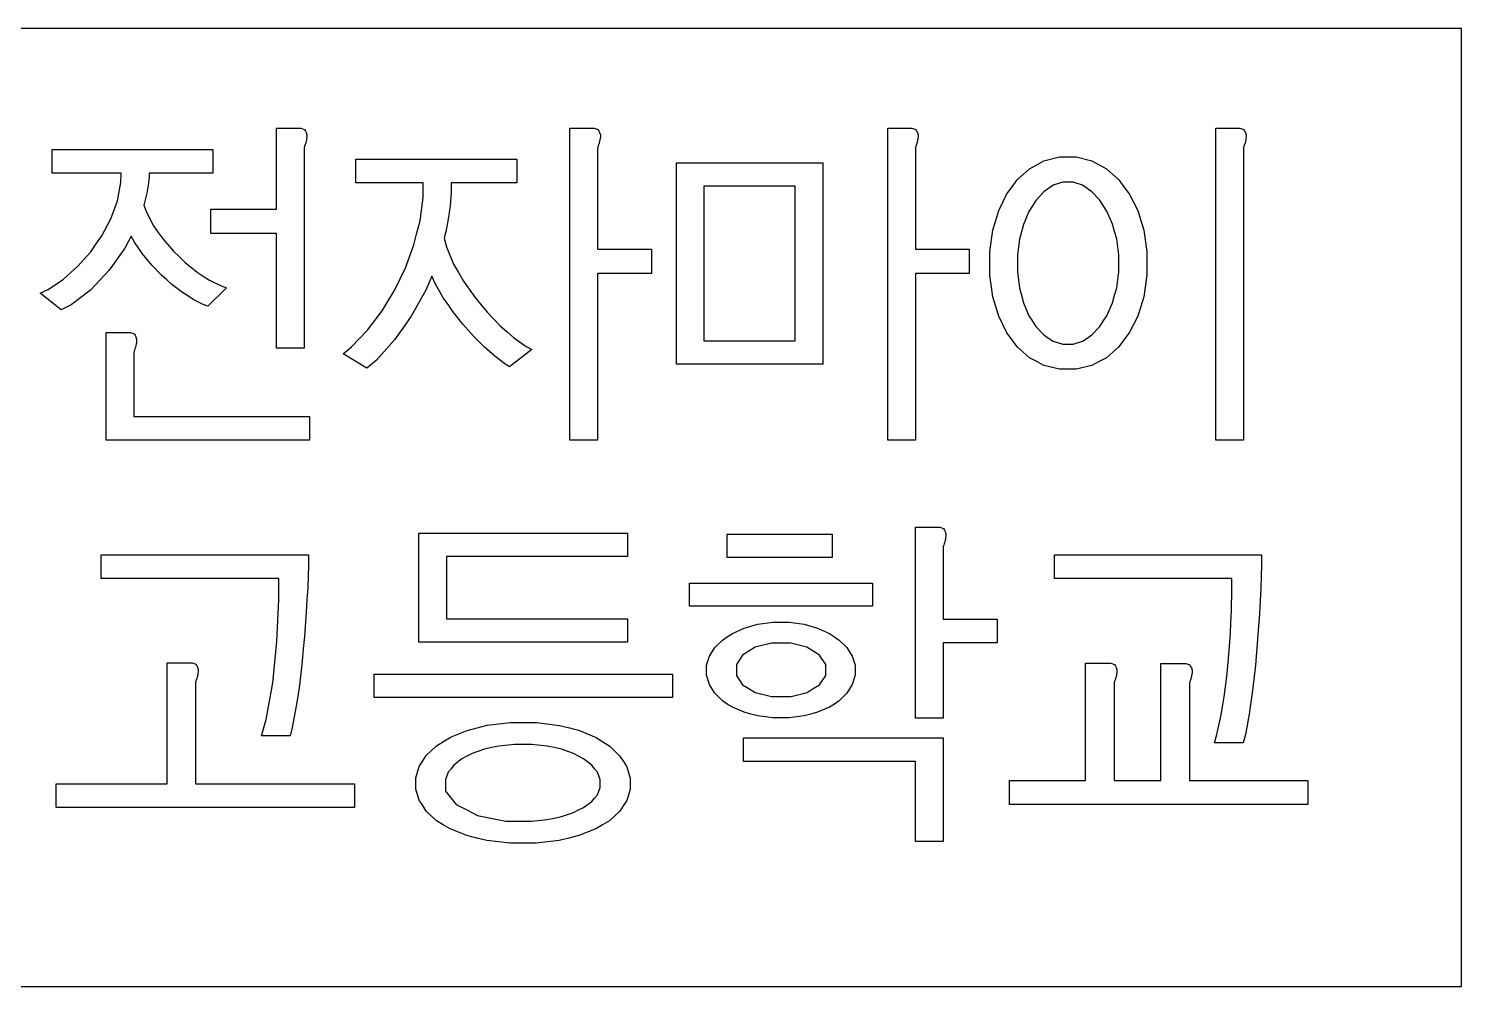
# Model space of a CAD drawing. Header units: inches. Extents: x -0.5 to 7, y 0 to 5.
# Drawn here: x 3.36 to 6.35, y 0 to 2 of the extents above; entities that cross this region are included whole.
import ezdxf

# ---------------------------------------------------------------- set-up
doc = ezdxf.new("R2010")
doc.units = ezdxf.units.IN
doc.header["$MEASUREMENT"] = 0

msp = doc.modelspace()

# ---------------------------------------------------------------- linework, layer by layer
for p, q in [((6.35, 2), (0, 2)), ((6.35, 0), (6.35, 2)), ((0, 0), (6.35, 0))]:
    msp.add_line(p, q)
at = {"color": 5}
for p, q in [((3.8771, 1.6233), (3.8771, 1.792)), ((3.8771, 1.792), (3.9211, 1.792)), ((3.9211, 1.792), (3.9276, 1.792)), ((3.9276, 1.792), (3.9357, 1.7891)), ((3.9357, 1.7891), (3.9373, 1.7862)), ((3.9373, 1.7862), (3.9389, 1.7833)), ((3.9389, 1.7653), (3.938, 1.7614)), ((3.9389, 1.7833), (3.9405, 1.7783)), ((3.9394, 1.7675), (3.9389, 1.7653)), ((3.94, 1.7696), (3.9394, 1.7675)), ((3.9405, 1.774), (3.94, 1.7696)), ((3.9405, 1.7783), (3.9405, 1.7761)), ((3.9405, 1.7761), (3.9405, 1.774)), ((4.4896, 1.1405), (4.4896, 1.792)), ((4.4896, 1.792), (4.5336, 1.792)), ((4.5336, 1.792), (4.5401, 1.792)), ((4.5401, 1.792), (4.5482, 1.7891)), ((4.5482, 1.7891), (4.5498, 1.7862)), ((4.5498, 1.7862), (4.5514, 1.7833)), ((4.5514, 1.7653), (4.5505, 1.7614)), ((4.5514, 1.7833), (4.553, 1.7783)), ((4.552, 1.7675), (4.5514, 1.7653)), ((4.5525, 1.7696), (4.552, 1.7675)), ((4.553, 1.774), (4.5525, 1.7696)), ((4.553, 1.7783), (4.553, 1.7761)), ((4.553, 1.7761), (4.553, 1.774)), ((5.1528, 1.1405), (5.1528, 1.792)), ((5.1528, 1.792), (5.1967, 1.792)), ((5.1967, 1.792), (5.2032, 1.792)), ((5.2032, 1.792), (5.2113, 1.7891)), ((5.2113, 1.7891), (5.213, 1.7862)), ((5.213, 1.7862), (5.2146, 1.7833)), ((5.2146, 1.7653), (5.2137, 1.7614)), ((5.2146, 1.7833), (5.2162, 1.7783)), ((5.2151, 1.7675), (5.2146, 1.7653)), ((5.2157, 1.7696), (5.2151, 1.7675)), ((5.2162, 1.774), (5.2157, 1.7696)), ((5.2162, 1.7783), (5.2162, 1.7761)), ((5.2162, 1.7761), (5.2162, 1.774)), ((5.8376, 1.1405), (5.8376, 1.792)), ((5.8376, 1.792), (5.8815, 1.792)), ((5.8815, 1.792), (5.888, 1.792)), ((5.888, 1.792), (5.8961, 1.7891)), ((5.8961, 1.7891), (5.8977, 1.7862)), ((5.8977, 1.7862), (5.8994, 1.7833)), ((5.8994, 1.7653), (5.8985, 1.7614)), ((5.8994, 1.7833), (5.901, 1.7783)), ((5.8999, 1.7675), (5.8994, 1.7653)), ((5.9004, 1.7696), (5.8999, 1.7675)), ((5.901, 1.774), (5.9004, 1.7696)), ((5.901, 1.7783), (5.901, 1.7761)), ((5.901, 1.7761), (5.901, 1.774)), ((3.4086, 1.6983), (3.4086, 1.7473)), ((3.4086, 1.7473), (3.7445, 1.7473)), ((3.7445, 1.7473), (3.7445, 1.6983)), ((3.9351, 1.7516), (3.9348, 1.7491)), ((3.9348, 1.7491), (3.9348, 1.748)), ((3.9348, 1.748), (3.9348, 1.3329)), ((3.9355, 1.7531), (3.9351, 1.7516)), ((3.9358, 1.7545), (3.9355, 1.7531)), ((3.9369, 1.7577), (3.9358, 1.7545)), ((3.9376, 1.7595), (3.9369, 1.7577)), ((3.938, 1.7614), (3.9376, 1.7595)), ((4.5476, 1.7516), (4.5473, 1.7491)), ((4.5473, 1.7491), (4.5473, 1.748)), ((4.5473, 1.748), (4.5473, 1.5397)), ((4.548, 1.7531), (4.5476, 1.7516)), ((4.5483, 1.7545), (4.548, 1.7531)), ((4.5494, 1.7577), (4.5483, 1.7545)), ((4.5502, 1.7595), (4.5494, 1.7577)), ((4.5505, 1.7614), (4.5502, 1.7595)), ((5.2108, 1.7516), (5.2104, 1.7491)), ((5.2104, 1.7491), (5.2104, 1.748)), ((5.2104, 1.748), (5.2104, 1.5397)), ((5.2112, 1.7531), (5.2108, 1.7516)), ((5.2115, 1.7545), (5.2112, 1.7531)), ((5.2126, 1.7577), (5.2115, 1.7545)), ((5.2133, 1.7595), (5.2126, 1.7577)), ((5.2137, 1.7614), (5.2133, 1.7595)), ((5.8956, 1.7516), (5.8952, 1.7491)), ((5.8952, 1.7491), (5.8952, 1.748)), ((5.8952, 1.748), (5.8952, 1.1405)), ((5.8959, 1.7531), (5.8956, 1.7516)), ((5.8963, 1.7545), (5.8959, 1.7531)), ((5.8974, 1.7577), (5.8963, 1.7545)), ((5.8981, 1.7595), (5.8974, 1.7577)), ((5.8985, 1.7614), (5.8981, 1.7595)), ((4.0428, 1.6781), (4.0428, 1.7271)), ((4.0428, 1.7271), (4.3786, 1.7271)), ((4.3786, 1.7271), (4.3786, 1.6781)), ((4.7117, 1.299), (4.7117, 1.7199)), ((4.7117, 1.7199), (5.0173, 1.7199)), ((5.0173, 1.7199), (5.0173, 1.299)), ((5.4231, 1.6842), (5.4489, 1.7073)), ((5.4489, 1.7073), (5.4639, 1.7156)), ((5.4639, 1.7156), (5.4788, 1.7239)), ((5.4788, 1.7239), (5.5114, 1.7322)), ((5.5114, 1.7322), (5.5291, 1.7322)), ((5.5291, 1.7322), (5.5464, 1.7322)), ((5.5464, 1.7322), (5.5788, 1.7239)), ((5.5788, 1.7239), (5.594, 1.7156)), ((5.594, 1.7156), (5.6091, 1.7073)), ((5.6091, 1.7073), (5.635, 1.6842)), ((3.5528, 1.6983), (3.4086, 1.6983)), ((3.5452, 1.6405), (3.5524, 1.6788)), ((3.5524, 1.6788), (3.5528, 1.6983)), ((3.6112, 1.69), (3.6095, 1.6732)), ((3.6112, 1.6983), (3.6112, 1.69)), ((3.7445, 1.6983), (3.6112, 1.6983)), ((4.1833, 1.6781), (4.0428, 1.6781)), ((4.1833, 1.6709), (4.1833, 1.6781)), ((4.3786, 1.6781), (4.2417, 1.6781)), ((4.2417, 1.6781), (4.2417, 1.6716)), ((5.4123, 1.6695), (5.4231, 1.6842)), ((5.5183, 1.6795), (5.4979, 1.6729)), ((5.5291, 1.6795), (5.5183, 1.6795)), ((5.5395, 1.6795), (5.5291, 1.6795)), ((5.5595, 1.6729), (5.5395, 1.6795)), ((5.635, 1.6842), (5.6458, 1.6695)), ((3.6063, 1.6563), (3.6025, 1.6395)), ((3.6079, 1.6648), (3.6063, 1.6563)), ((3.6095, 1.6732), (3.6079, 1.6648)), ((4.1768, 1.5985), (4.1833, 1.6471)), ((4.1833, 1.6471), (4.1833, 1.6709)), ((4.2417, 1.6576), (4.2397, 1.6298)), ((4.2417, 1.6716), (4.2417, 1.6576)), ((4.9596, 1.6709), (4.7693, 1.6709)), ((4.7693, 1.6709), (4.7693, 1.348)), ((4.9596, 1.348), (4.9596, 1.6709)), ((5.3846, 1.6201), (5.4015, 1.655)), ((5.4015, 1.655), (5.4123, 1.6695)), ((5.4788, 1.6595), (5.4621, 1.6413)), ((5.4884, 1.6662), (5.4788, 1.6595)), ((5.4979, 1.6729), (5.4884, 1.6662)), ((5.5691, 1.6662), (5.5595, 1.6729)), ((5.5786, 1.6595), (5.5691, 1.6662)), ((5.5954, 1.6417), (5.5786, 1.6595)), ((5.6458, 1.6695), (5.657, 1.655)), ((5.657, 1.655), (5.6745, 1.6201)), ((3.5315, 1.6026), (3.5384, 1.6215)), ((3.5384, 1.6215), (3.5452, 1.6405)), ((3.6025, 1.6395), (3.6003, 1.6313)), ((3.6003, 1.6313), (3.6054, 1.6165)), ((3.6054, 1.6165), (3.6203, 1.588)), ((3.7402, 1.5722), (3.7402, 1.6233)), ((3.7402, 1.6233), (3.8771, 1.6233)), ((4.2377, 1.6161), (4.2357, 1.6024)), ((4.2397, 1.6298), (4.2377, 1.6161)), ((5.3785, 1.5995), (5.3846, 1.6201)), ((5.4476, 1.6183), (5.4363, 1.5913)), ((5.4549, 1.6298), (5.4476, 1.6183)), ((5.4621, 1.6413), (5.4549, 1.6298)), ((5.6026, 1.6305), (5.5954, 1.6417)), ((5.6102, 1.619), (5.6026, 1.6305)), ((5.6221, 1.592), (5.6102, 1.619)), ((5.6745, 1.6201), (5.6808, 1.5995)), ((3.5128, 1.5671), (3.5315, 1.6026)), ((3.6203, 1.588), (3.6303, 1.5743)), ((4.1703, 1.5736), (4.1768, 1.5985)), ((4.2357, 1.6024), (4.2305, 1.5754)), ((5.3723, 1.579), (5.3785, 1.5995)), ((5.4363, 1.5913), (5.4322, 1.5758)), ((5.6264, 1.5765), (5.6221, 1.592)), ((5.6808, 1.5995), (5.6871, 1.579)), ((3.5009, 1.5505), (3.5128, 1.5671)), ((3.5737, 1.5664), (3.5603, 1.5415)), ((3.5805, 1.5538), (3.5737, 1.5664)), ((3.6303, 1.5743), (3.6402, 1.5606)), ((3.6402, 1.5606), (3.6623, 1.535)), ((3.8771, 1.5722), (3.7402, 1.5722)), ((3.8771, 1.3329), (3.8771, 1.5722)), ((4.1638, 1.5487), (4.1703, 1.5736)), ((4.2305, 1.5754), (4.2273, 1.5621)), ((4.2273, 1.5621), (4.2316, 1.5441)), ((5.3662, 1.5343), (5.3723, 1.579)), ((5.428, 1.5603), (5.4239, 1.5275)), ((5.4322, 1.5758), (5.428, 1.5603)), ((5.6307, 1.561), (5.6264, 1.5765)), ((5.635, 1.5278), (5.6307, 1.561)), ((5.6871, 1.579), (5.6934, 1.5343)), ((3.4627, 1.5039), (3.4893, 1.534)), ((3.4893, 1.534), (3.5009, 1.5505)), ((3.5603, 1.5415), (3.5275, 1.4958)), ((3.5971, 1.5295), (3.5805, 1.5538)), ((3.6068, 1.5177), (3.5971, 1.5295)), ((3.6623, 1.535), (3.6746, 1.5232)), ((4.1462, 1.5008), (4.1638, 1.5487)), ((4.2316, 1.5441), (4.2464, 1.5082)), ((4.5473, 1.5397), (4.6597, 1.5397)), ((4.6597, 1.5397), (4.6597, 1.4886)), ((5.2104, 1.5397), (5.3229, 1.5397)), ((5.3229, 1.5397), (5.3229, 1.4886)), ((5.3662, 1.5102), (5.3662, 1.5343)), ((5.4239, 1.5275), (5.4239, 1.5102)), ((5.635, 1.5102), (5.635, 1.5278)), ((5.6934, 1.5343), (5.6934, 1.5102)), ((3.4475, 1.4904), (3.4627, 1.5039)), ((3.5275, 1.4958), (3.5081, 1.4749)), ((3.6166, 1.506), (3.6068, 1.5177)), ((3.6371, 1.485), (3.6166, 1.506)), ((3.6746, 1.5232), (3.6865, 1.5116)), ((3.6865, 1.5116), (3.7113, 1.4916)), ((4.135, 1.4778), (4.1462, 1.5008)), ((4.2464, 1.5082), (4.2568, 1.4904)), ((5.3662, 1.4853), (5.3662, 1.5102)), ((5.3662, 1.5102), (5.3662, 1.5102)), ((5.4239, 1.5102), (5.4239, 1.4922)), ((5.4239, 1.5102), (5.4239, 1.5102)), ((5.635, 1.4922), (5.635, 1.5102)), ((5.6934, 1.5102), (5.6934, 1.4853)), ((3.4007, 1.4554), (3.4324, 1.4768)), ((3.4324, 1.4768), (3.4475, 1.4904)), ((3.5081, 1.4749), (3.4886, 1.454)), ((3.6479, 1.4756), (3.6371, 1.485)), ((3.6587, 1.4659), (3.6479, 1.4756)), ((3.6807, 1.4489), (3.6587, 1.4659)), ((3.7113, 1.4916), (3.7243, 1.4832)), ((3.7243, 1.4832), (3.7373, 1.4747)), ((3.7373, 1.4747), (3.7614, 1.4626)), ((4.1238, 1.4543), (4.135, 1.4778)), ((4.2013, 1.4828), (4.1887, 1.4536)), ((4.2082, 1.4677), (4.2013, 1.4828)), ((4.2251, 1.4381), (4.2082, 1.4677)), ((4.2568, 1.4904), (4.2673, 1.4725)), ((4.2673, 1.4725), (4.2907, 1.4392)), ((4.6597, 1.4886), (4.5473, 1.4886)), ((4.5473, 1.4886), (4.5473, 1.1405)), ((5.3229, 1.4886), (5.2104, 1.4886)), ((5.2104, 1.4886), (5.2104, 1.1405)), ((5.3723, 1.4401), (5.3662, 1.4853)), ((5.4239, 1.4922), (5.428, 1.4587)), ((5.6307, 1.4587), (5.635, 1.4922)), ((5.6934, 1.4853), (5.6871, 1.4401)), ((3.3841, 1.4475), (3.4007, 1.4554)), ((3.4274, 1.4129), (3.3841, 1.4475)), ((3.4886, 1.454), (3.4483, 1.423)), ((3.6919, 1.4417), (3.6807, 1.4489)), ((3.703, 1.4345), (3.6919, 1.4417)), ((3.7726, 1.459), (3.7337, 1.4201)), ((3.7614, 1.4626), (3.7726, 1.459)), ((4.0974, 1.4107), (4.1238, 1.4543)), ((4.1887, 1.4536), (4.1584, 1.3996)), ((4.2352, 1.4237), (4.2251, 1.4381)), ((4.2907, 1.4392), (4.3037, 1.4237)), ((5.3785, 1.4197), (5.3723, 1.4401)), ((5.428, 1.4587), (5.4322, 1.4432)), ((5.4322, 1.4432), (5.4363, 1.4277)), ((5.6221, 1.4277), (5.6264, 1.4432)), ((5.6264, 1.4432), (5.6307, 1.4587)), ((5.6871, 1.4401), (5.6808, 1.4197)), ((3.4483, 1.423), (3.4274, 1.4129)), ((3.7239, 1.4237), (3.703, 1.4345)), ((3.7337, 1.4201), (3.7239, 1.4237)), ((4.082, 1.3905), (4.0974, 1.4107)), ((4.2453, 1.4093), (4.2352, 1.4237)), ((4.2662, 1.3826), (4.2453, 1.4093)), ((4.3037, 1.4237), (4.3166, 1.4078)), ((4.3166, 1.4078), (4.3437, 1.3797)), ((5.3846, 1.3994), (5.3785, 1.4197)), ((5.4363, 1.4277), (5.4476, 1.4006)), ((5.6102, 1.4006), (5.6221, 1.4277)), ((5.6808, 1.4197), (5.6745, 1.3994)), ((4.0667, 1.3704), (4.082, 1.3905)), ((4.1584, 1.3996), (4.1408, 1.3747)), ((4.277, 1.3704), (4.2662, 1.3826)), ((4.3437, 1.3797), (4.3577, 1.3675)), ((5.4015, 1.3646), (5.3846, 1.3994)), ((5.4476, 1.4006), (5.4549, 1.3891)), ((5.4549, 1.3891), (5.4621, 1.3779)), ((5.4621, 1.3779), (5.4788, 1.3603)), ((5.5786, 1.3603), (5.5954, 1.3779)), ((5.5954, 1.3779), (5.6026, 1.3891)), ((5.6026, 1.3891), (5.6102, 1.4006)), ((5.6745, 1.3994), (5.657, 1.3646)), ((3.5218, 1.1405), (3.5218, 1.3653)), ((3.5218, 1.3653), (3.5665, 1.3653)), ((3.5665, 1.3653), (3.5726, 1.3653)), ((3.5726, 1.3653), (3.5803, 1.3624)), ((3.5803, 1.3624), (3.582, 1.3596)), ((3.582, 1.3596), (3.5836, 1.3567)), ((3.5836, 1.3567), (3.5852, 1.3516)), ((3.5852, 1.3473), (3.5847, 1.343)), ((3.5852, 1.3516), (3.5852, 1.3495)), ((3.5852, 1.3495), (3.5852, 1.3473)), ((4.0338, 1.3354), (4.0667, 1.3704)), ((4.1231, 1.3498), (4.0856, 1.308)), ((4.1408, 1.3747), (4.1231, 1.3498)), ((4.2882, 1.3577), (4.277, 1.3704)), ((4.3105, 1.3354), (4.2882, 1.3577)), ((4.3577, 1.3675), (4.3718, 1.3552)), ((4.3718, 1.3552), (4.3981, 1.3365)), ((4.7693, 1.348), (4.9596, 1.348)), ((5.4123, 1.3502), (5.4015, 1.3646)), ((5.4231, 1.3354), (5.4123, 1.3502)), ((5.4788, 1.3603), (5.4884, 1.3538)), ((5.4884, 1.3538), (5.4979, 1.3473)), ((5.4979, 1.3473), (5.5183, 1.3408)), ((5.5395, 1.3408), (5.5595, 1.3473)), ((5.5595, 1.3473), (5.5691, 1.3538)), ((5.5691, 1.3538), (5.5786, 1.3603)), ((5.6458, 1.3502), (5.635, 1.3354)), ((5.657, 1.3646), (5.6458, 1.3502)), ((3.5798, 1.3257), (3.5794, 1.3232)), ((3.5794, 1.3232), (3.5794, 1.3221)), ((3.5794, 1.3221), (3.5794, 1.1902)), ((3.5802, 1.3271), (3.5798, 1.3257)), ((3.5805, 1.3286), (3.5802, 1.3271)), ((3.5816, 1.3318), (3.5805, 1.3286)), ((3.5823, 1.3336), (3.5816, 1.3318)), ((3.5827, 1.335), (3.5823, 1.3336)), ((3.5836, 1.3386), (3.5827, 1.335)), ((3.5841, 1.3408), (3.5836, 1.3386)), ((3.5847, 1.343), (3.5841, 1.3408)), ((3.9348, 1.3329), (3.8771, 1.3329)), ((4.0161, 1.3206), (4.0338, 1.3354)), ((4.0658, 1.2911), (4.0161, 1.3206)), ((4.3217, 1.3257), (4.3105, 1.3354)), ((4.3329, 1.3159), (4.3217, 1.3257)), ((4.3538, 1.3001), (4.3329, 1.3159)), ((4.4103, 1.33), (4.3635, 1.294)), ((4.3981, 1.3365), (4.4103, 1.33)), ((5.4489, 1.3127), (5.4231, 1.3354)), ((5.5183, 1.3408), (5.5291, 1.3408)), ((5.5291, 1.3408), (5.5395, 1.3408)), ((5.635, 1.3354), (5.6091, 1.3127)), ((4.0856, 1.308), (4.0658, 1.2911)), ((4.3635, 1.294), (4.3538, 1.3001)), ((5.0173, 1.299), (4.7117, 1.299)), ((5.4639, 1.3048), (5.4489, 1.3127)), ((5.4788, 1.2968), (5.4639, 1.3048)), ((5.5114, 1.2889), (5.4788, 1.2968)), ((5.5291, 1.2889), (5.5114, 1.2889)), ((5.5464, 1.2889), (5.5291, 1.2889)), ((5.5788, 1.2968), (5.5464, 1.2889)), ((5.594, 1.3048), (5.5788, 1.2968)), ((5.6091, 1.3127), (5.594, 1.3048)), ((3.5794, 1.1902), (3.9456, 1.1902)), ((3.9456, 1.1902), (3.9456, 1.1405)), ((3.9456, 1.1405), (3.5218, 1.1405)), ((4.5473, 1.1405), (4.4896, 1.1405)), ((5.2104, 1.1405), (5.1528, 1.1405)), ((5.8952, 1.1405), (5.8376, 1.1405)), ((5.2108, 0.5601), (5.2108, 0.9586)), ((5.2108, 0.9586), (5.2548, 0.9586)), ((5.2548, 0.9586), (5.2613, 0.9586)), ((5.2613, 0.9586), (5.2694, 0.9558)), ((4.1743, 0.7186), (4.1743, 0.9464)), ((4.1743, 0.9464), (4.6097, 0.9464)), ((4.6097, 0.9464), (4.6097, 0.8974)), ((4.818, 0.9442), (5.0371, 0.9442)), ((4.818, 0.8959), (4.818, 0.9442)), ((5.0371, 0.9442), (5.0371, 0.8959)), ((5.2694, 0.9558), (5.271, 0.9529)), ((5.271, 0.9529), (5.2726, 0.95)), ((5.2717, 0.928), (5.2714, 0.9262)), ((5.2726, 0.932), (5.2717, 0.928)), ((5.2726, 0.95), (5.2743, 0.945)), ((5.2732, 0.9341), (5.2726, 0.932)), ((5.2737, 0.9363), (5.2732, 0.9341)), ((5.2743, 0.9406), (5.2737, 0.9363)), ((5.2743, 0.945), (5.2743, 0.9428)), ((5.2743, 0.9428), (5.2743, 0.9406)), ((3.5112, 0.901), (3.9436, 0.901)), ((3.5112, 0.852), (3.5112, 0.901)), ((3.9436, 0.901), (3.9436, 0.8797)), ((4.6097, 0.8974), (4.232, 0.8974)), ((4.232, 0.8974), (4.232, 0.7677)), ((5.2688, 0.9183), (5.2685, 0.9158)), ((5.2685, 0.9158), (5.2685, 0.9147)), ((5.2685, 0.9147), (5.2685, 0.7669)), ((5.2692, 0.9197), (5.2688, 0.9183)), ((5.2696, 0.9212), (5.2692, 0.9197)), ((5.2707, 0.9244), (5.2696, 0.9212)), ((5.2714, 0.9262), (5.2707, 0.9244)), ((5.5007, 0.901), (5.9331, 0.901)), ((5.5007, 0.852), (5.5007, 0.901)), ((5.9331, 0.901), (5.9331, 0.8797)), ((3.9436, 0.8797), (3.9422, 0.8329)), ((5.0371, 0.8959), (4.818, 0.8959)), ((5.9331, 0.8797), (5.9317, 0.8318)), ((3.8816, 0.852), (3.5112, 0.852)), ((3.8816, 0.8077), (3.8816, 0.852)), ((4.7388, 0.8419), (5.1207, 0.8419)), ((4.7388, 0.7943), (4.7388, 0.8419)), ((5.1207, 0.8419), (5.1207, 0.7943)), ((5.8711, 0.852), (5.5007, 0.852)), ((5.8711, 0.8296), (5.8711, 0.852)), ((3.8775, 0.7203), (3.8816, 0.8077)), ((3.9422, 0.8329), (3.9407, 0.8073)), ((5.87, 0.7841), (5.8711, 0.8296)), ((5.9317, 0.8318), (5.9302, 0.8051)), ((3.9393, 0.7817), (3.9353, 0.7305)), ((3.9407, 0.8073), (3.9393, 0.7817)), ((5.1207, 0.7943), (4.7388, 0.7943)), ((5.869, 0.7608), (5.87, 0.7841)), ((5.9288, 0.7785), (5.9248, 0.7248)), ((5.9302, 0.8051), (5.9288, 0.7785)), ((4.232, 0.7677), (4.6097, 0.7677)), ((4.6097, 0.7677), (4.6097, 0.7186)), ((4.8285, 0.737), (4.8532, 0.748)), ((4.8532, 0.748), (4.8674, 0.7522)), ((4.8674, 0.7522), (4.8816, 0.7563)), ((4.8816, 0.7563), (4.9132, 0.7604)), ((4.9132, 0.7604), (4.9305, 0.7604)), ((4.9305, 0.7604), (4.9474, 0.7604)), ((4.9474, 0.7604), (4.9784, 0.7563)), ((4.9784, 0.7563), (4.9925, 0.7522)), ((4.9925, 0.7522), (5.0065, 0.748)), ((5.0065, 0.748), (5.031, 0.737)), ((5.2685, 0.7669), (5.3809, 0.7669)), ((5.3809, 0.7669), (5.3809, 0.7172)), ((5.8679, 0.7376), (5.869, 0.7608)), ((3.8733, 0.6772), (3.8775, 0.7203)), ((3.9353, 0.7305), (3.9328, 0.705)), ((4.6097, 0.7186), (4.1743, 0.7186)), ((4.7921, 0.7075), (4.8079, 0.7233)), ((4.8079, 0.7233), (4.818, 0.7302)), ((4.818, 0.7302), (4.8285, 0.737)), ((5.031, 0.737), (5.0415, 0.7302)), ((5.0415, 0.7302), (5.0516, 0.7233)), ((5.0516, 0.7233), (5.0674, 0.7075)), ((5.8646, 0.692), (5.8679, 0.7376)), ((5.9248, 0.7248), (5.9223, 0.6977)), ((3.9328, 0.705), (3.9306, 0.679)), ((4.7748, 0.6704), (4.7806, 0.6895)), ((4.7806, 0.6895), (4.7863, 0.6985)), ((4.7863, 0.6985), (4.7921, 0.7075)), ((4.8499, 0.6916), (4.8368, 0.6722)), ((4.8631, 0.6999), (4.8499, 0.6916)), ((4.8762, 0.7082), (4.8631, 0.6999)), ((4.9099, 0.7165), (4.8762, 0.7082)), ((4.9305, 0.7165), (4.9099, 0.7165)), ((4.9507, 0.7165), (4.9305, 0.7165)), ((4.984, 0.7082), (4.9507, 0.7165)), ((4.9971, 0.6999), (4.984, 0.7082)), ((5.0103, 0.6916), (4.9971, 0.6999)), ((5.0234, 0.6722), (5.0103, 0.6916)), ((5.0674, 0.7075), (5.0732, 0.6985)), ((5.0732, 0.6985), (5.0789, 0.6895)), ((5.0789, 0.6895), (5.0847, 0.6704)), ((5.3809, 0.7172), (5.2685, 0.7172)), ((5.2685, 0.7172), (5.2685, 0.5601)), ((5.8625, 0.6696), (5.8646, 0.692)), ((5.9223, 0.6977), (5.9201, 0.6704)), ((3.6488, 0.4231), (3.6488, 0.6754)), ((3.6488, 0.6754), (3.6942, 0.6754)), ((3.6942, 0.6754), (3.7007, 0.6754)), ((3.7007, 0.6754), (3.7088, 0.6725)), ((3.7088, 0.6725), (3.7105, 0.6696)), ((3.7105, 0.6696), (3.7121, 0.6668)), ((3.7121, 0.6668), (3.7137, 0.6617)), ((3.7137, 0.6617), (3.7137, 0.6596)), ((3.7137, 0.6596), (3.7137, 0.6574)), ((3.8692, 0.6341), (3.8733, 0.6772)), ((3.9306, 0.679), (3.9249, 0.6293)), ((4.7748, 0.6603), (4.7748, 0.6704)), ((4.7748, 0.6498), (4.7748, 0.6603)), ((4.7748, 0.6603), (4.7748, 0.6603)), ((4.8368, 0.6722), (4.8368, 0.661)), ((4.8368, 0.661), (4.8368, 0.6495)), ((4.8368, 0.661), (4.8368, 0.661)), ((5.0234, 0.661), (5.0234, 0.6722)), ((5.0234, 0.6495), (5.0234, 0.661)), ((5.0847, 0.6704), (5.0847, 0.6603)), ((5.0847, 0.6603), (5.0847, 0.6498)), ((5.5655, 0.4296), (5.5655, 0.6747)), ((5.5655, 0.6747), (5.6117, 0.6747)), ((5.6117, 0.6747), (5.6181, 0.6747)), ((5.6181, 0.6747), (5.6262, 0.6718)), ((5.6262, 0.6718), (5.6279, 0.6689)), ((5.6279, 0.6689), (5.6295, 0.666)), ((5.6295, 0.666), (5.6311, 0.661)), ((5.6311, 0.661), (5.6311, 0.6588)), ((5.6311, 0.6588), (5.6311, 0.6567)), ((5.7226, 0.4296), (5.7226, 0.674)), ((5.7226, 0.674), (5.7688, 0.674)), ((5.7688, 0.674), (5.7753, 0.674)), ((5.7753, 0.674), (5.7834, 0.6711)), ((5.7834, 0.6711), (5.785, 0.6682)), ((5.785, 0.6682), (5.7866, 0.6653)), ((5.7866, 0.6653), (5.7882, 0.6603)), ((5.7882, 0.6603), (5.7882, 0.6581)), ((5.7882, 0.6581), (5.7882, 0.6559)), ((5.8603, 0.6473), (5.8625, 0.6696)), ((5.9201, 0.6704), (5.9144, 0.6181)), ((3.7083, 0.635), (3.7079, 0.6325)), ((3.7079, 0.6325), (3.7079, 0.6314)), ((3.7079, 0.6314), (3.7079, 0.4231)), ((3.7086, 0.6365), (3.7083, 0.635)), ((3.709, 0.6379), (3.7086, 0.6365)), ((3.7101, 0.6412), (3.709, 0.6379)), ((3.7108, 0.643), (3.7101, 0.6412)), ((3.7112, 0.6448), (3.7108, 0.643)), ((3.7121, 0.6487), (3.7112, 0.6448)), ((3.7126, 0.6509), (3.7121, 0.6487)), ((3.7132, 0.6531), (3.7126, 0.6509)), ((3.7137, 0.6574), (3.7132, 0.6531)), ((3.8553, 0.5572), (3.8692, 0.6341)), ((3.9249, 0.6293), (3.9213, 0.6055)), ((4.0806, 0.6523), (4.7033, 0.6523)), ((4.0806, 0.6033), (4.0806, 0.6523)), ((4.7033, 0.6523), (4.7033, 0.6033)), ((4.7806, 0.6304), (4.7748, 0.6498)), ((4.7863, 0.6213), (4.7806, 0.6304)), ((4.8368, 0.6495), (4.8499, 0.6298)), ((4.8499, 0.6298), (4.8631, 0.6217)), ((4.9975, 0.6217), (5.0105, 0.6298)), ((5.0105, 0.6298), (5.0234, 0.6495)), ((5.0789, 0.6304), (5.0732, 0.6213)), ((5.0847, 0.6498), (5.0789, 0.6304)), ((5.6257, 0.6343), (5.6253, 0.6318)), ((5.6253, 0.6318), (5.6253, 0.6307)), ((5.6253, 0.6307), (5.6253, 0.4296)), ((5.6261, 0.6358), (5.6257, 0.6343)), ((5.6264, 0.6372), (5.6261, 0.6358)), ((5.6275, 0.6404), (5.6264, 0.6372)), ((5.6282, 0.6423), (5.6275, 0.6404)), ((5.6286, 0.6441), (5.6282, 0.6423)), ((5.6295, 0.648), (5.6286, 0.6441)), ((5.63, 0.6502), (5.6295, 0.648)), ((5.6306, 0.6523), (5.63, 0.6502)), ((5.6311, 0.6567), (5.6306, 0.6523)), ((5.7828, 0.6336), (5.7825, 0.6311)), ((5.7825, 0.6311), (5.7825, 0.63)), ((5.7825, 0.63), (5.7825, 0.4296)), ((5.7832, 0.635), (5.7828, 0.6336)), ((5.7835, 0.6365), (5.7832, 0.635)), ((5.7846, 0.6397), (5.7835, 0.6365)), ((5.7853, 0.6415), (5.7846, 0.6397)), ((5.7857, 0.6433), (5.7853, 0.6415)), ((5.7866, 0.6473), (5.7857, 0.6433)), ((5.7871, 0.6495), (5.7866, 0.6473)), ((5.7877, 0.6516), (5.7871, 0.6495)), ((5.7882, 0.6559), (5.7877, 0.6516)), ((5.8547, 0.6044), (5.8603, 0.6473)), ((3.9213, 0.6055), (3.9177, 0.5817)), ((4.7033, 0.6033), (4.0806, 0.6033)), ((4.7921, 0.6123), (4.7863, 0.6213)), ((4.8079, 0.5965), (4.7921, 0.6123)), ((4.8631, 0.6217), (4.8762, 0.6136)), ((4.8762, 0.6136), (4.9099, 0.6055)), ((4.9099, 0.6055), (4.9305, 0.6055)), ((4.9305, 0.6055), (4.951, 0.6055)), ((4.951, 0.6055), (4.9845, 0.6136)), ((4.9845, 0.6136), (4.9975, 0.6217)), ((5.0674, 0.6123), (5.0516, 0.5965)), ((5.0732, 0.6213), (5.0674, 0.6123)), ((5.8513, 0.5839), (5.8547, 0.6044)), ((5.9144, 0.6181), (5.9108, 0.5932)), ((3.9177, 0.5817), (3.9097, 0.5406)), ((4.818, 0.5896), (4.8079, 0.5965)), ((4.8285, 0.5832), (4.818, 0.5896)), ((4.8532, 0.5727), (4.8285, 0.5832)), ((4.8674, 0.5687), (4.8532, 0.5727)), ((4.8816, 0.5648), (4.8674, 0.5687)), ((4.9925, 0.5687), (4.9784, 0.5648)), ((5.0065, 0.5727), (4.9925, 0.5687)), ((5.031, 0.5832), (5.0065, 0.5727)), ((5.0415, 0.5896), (5.031, 0.5832)), ((5.0516, 0.5965), (5.0415, 0.5896)), ((5.8479, 0.5633), (5.8513, 0.5839)), ((5.9071, 0.5684), (5.8992, 0.5262)), ((5.9108, 0.5932), (5.9071, 0.5684)), ((3.8456, 0.5233), (3.8553, 0.5572)), ((3.9097, 0.5406), (3.9054, 0.5233)), ((4.2752, 0.5345), (4.2961, 0.5399)), ((4.2961, 0.5399), (4.317, 0.5453)), ((4.317, 0.5453), (4.3653, 0.5507)), ((4.3653, 0.5507), (4.3927, 0.5507)), ((4.3927, 0.5507), (4.4197, 0.5507)), ((4.4197, 0.5507), (4.4677, 0.5451)), ((4.4677, 0.5451), (4.4886, 0.5396)), ((4.4886, 0.5396), (4.5095, 0.534)), ((4.9132, 0.5608), (4.8816, 0.5648)), ((4.9305, 0.5608), (4.9132, 0.5608)), ((4.9474, 0.5608), (4.9305, 0.5608)), ((4.9784, 0.5648), (4.9474, 0.5608)), ((5.2685, 0.5601), (5.2108, 0.5601)), ((5.8398, 0.5259), (5.8479, 0.5633)), ((3.9054, 0.5233), (3.8456, 0.5233)), ((4.2111, 0.5024), (4.2255, 0.5111)), ((4.2255, 0.5111), (4.2399, 0.5201)), ((4.2399, 0.5201), (4.2752, 0.5345)), ((4.5095, 0.534), (4.5444, 0.5194)), ((4.5444, 0.5194), (4.5585, 0.5104)), ((4.5585, 0.5104), (4.5725, 0.5014)), ((4.8519, 0.4693), (4.8519, 0.519)), ((4.8519, 0.519), (5.2685, 0.519)), ((5.2685, 0.519), (5.2685, 0.3028)), ((5.8351, 0.5089), (5.8398, 0.5259)), ((5.8949, 0.5089), (5.8351, 0.5089)), ((5.8992, 0.5262), (5.8949, 0.5089)), ((4.1823, 0.4707), (4.1895, 0.4823)), ((4.1895, 0.4823), (4.2111, 0.5024)), ((4.2745, 0.4808), (4.2637, 0.475)), ((4.2853, 0.4862), (4.2745, 0.4808)), ((4.3111, 0.495), (4.2853, 0.4862)), ((4.326, 0.4985), (4.3111, 0.495)), ((4.341, 0.5019), (4.326, 0.4985)), ((4.374, 0.5053), (4.341, 0.5019)), ((4.392, 0.5053), (4.374, 0.5053)), ((4.4096, 0.5053), (4.392, 0.5053)), ((4.4421, 0.5019), (4.4096, 0.5053)), ((4.4569, 0.4985), (4.4421, 0.5019)), ((4.4716, 0.495), (4.4569, 0.4985)), ((4.4969, 0.4862), (4.4716, 0.495)), ((4.5073, 0.4808), (4.4969, 0.4862)), ((4.5181, 0.475), (4.5073, 0.4808)), ((4.5725, 0.5014), (4.5938, 0.481)), ((4.5938, 0.481), (4.601, 0.4696)), ((4.1678, 0.4358), (4.1751, 0.4592)), ((4.1751, 0.4592), (4.1823, 0.4707)), ((4.2414, 0.4545), (4.2356, 0.4471)), ((4.2471, 0.4619), (4.2414, 0.4545)), ((4.2637, 0.475), (4.2471, 0.4619)), ((4.5349, 0.4619), (4.5181, 0.475)), ((4.5408, 0.4545), (4.5349, 0.4619)), ((4.5468, 0.4471), (4.5408, 0.4545)), ((4.601, 0.4696), (4.6082, 0.4583)), ((4.6082, 0.4583), (4.6154, 0.435)), ((5.2108, 0.4693), (4.8519, 0.4693)), ((5.2108, 0.3028), (5.2108, 0.4693)), ((3.4175, 0.3734), (3.4175, 0.4231)), ((3.4175, 0.4231), (3.6488, 0.4231)), ((3.7079, 0.4231), (4.0402, 0.4231)), ((4.0402, 0.4231), (4.0402, 0.3734)), ((4.1678, 0.4239), (4.1678, 0.4358)), ((4.1678, 0.412), (4.1678, 0.4239)), ((4.2356, 0.4471), (4.2298, 0.4318)), ((4.2298, 0.4318), (4.2298, 0.4239)), ((4.2298, 0.4239), (4.2298, 0.4077)), ((4.5527, 0.4318), (4.5468, 0.4471)), ((4.5527, 0.4239), (4.5527, 0.4318)), ((4.5527, 0.4156), (4.5527, 0.4239)), ((4.5527, 0.4239), (4.5527, 0.4239)), ((4.6154, 0.435), (4.6154, 0.4231)), ((4.6154, 0.4231), (4.6154, 0.4113)), ((4.6154, 0.4231), (4.6154, 0.4231)), ((5.407, 0.3799), (5.407, 0.4296)), ((5.407, 0.4296), (5.5655, 0.4296)), ((5.6253, 0.4296), (5.7226, 0.4296)), ((5.7825, 0.4296), (6.0297, 0.4296)), ((6.0297, 0.4296), (6.0297, 0.3799)), ((4.1751, 0.3887), (4.1678, 0.412)), ((4.1823, 0.3774), (4.1751, 0.3887)), ((4.2298, 0.4077), (4.252, 0.3799)), ((4.5349, 0.3862), (4.5408, 0.3932)), ((4.5408, 0.3932), (4.5468, 0.4003)), ((4.5468, 0.4003), (4.5527, 0.4156)), ((4.6154, 0.4113), (4.608, 0.3882)), ((4.0402, 0.3734), (3.4175, 0.3734)), ((4.1895, 0.366), (4.1823, 0.3774)), ((4.2107, 0.346), (4.1895, 0.366)), ((4.252, 0.3799), (4.2742, 0.3684)), ((4.2742, 0.3684), (4.2963, 0.3568)), ((4.4716, 0.3545), (4.4969, 0.363)), ((4.4969, 0.363), (4.5073, 0.3684)), ((4.5073, 0.3684), (4.5181, 0.3738)), ((4.5181, 0.3738), (4.5349, 0.3862)), ((4.5933, 0.3659), (4.5718, 0.346)), ((4.6006, 0.377), (4.5933, 0.3659)), ((4.608, 0.3882), (4.6006, 0.377)), ((6.0297, 0.3799), (5.407, 0.3799)), ((4.2248, 0.3374), (4.2107, 0.346)), ((4.2392, 0.3287), (4.2248, 0.3374)), ((4.2963, 0.3568), (4.3556, 0.3453)), ((4.3556, 0.3453), (4.3927, 0.3453)), ((4.3927, 0.3453), (4.41, 0.3453)), ((4.41, 0.3453), (4.4421, 0.3484)), ((4.4421, 0.3484), (4.4569, 0.3514)), ((4.4569, 0.3514), (4.4716, 0.3545)), ((4.5578, 0.3374), (4.5433, 0.3287)), ((4.5718, 0.346), (4.5578, 0.3374)), ((4.2745, 0.3149), (4.2392, 0.3287)), ((4.2954, 0.3096), (4.2745, 0.3149)), ((4.3163, 0.3044), (4.2954, 0.3096)), ((4.3646, 0.2992), (4.3163, 0.3044)), ((4.392, 0.2992), (4.3646, 0.2992)), ((4.419, 0.2992), (4.392, 0.2992)), ((4.4668, 0.3044), (4.419, 0.2992)), ((4.4875, 0.3096), (4.4668, 0.3044)), ((4.5082, 0.3149), (4.4875, 0.3096)), ((4.5433, 0.3287), (4.5082, 0.3149)), ((5.2685, 0.3028), (5.2108, 0.3028))]:
    msp.add_line(p, q, dxfattribs=at)

doc.saveas('drawing.dxf')
